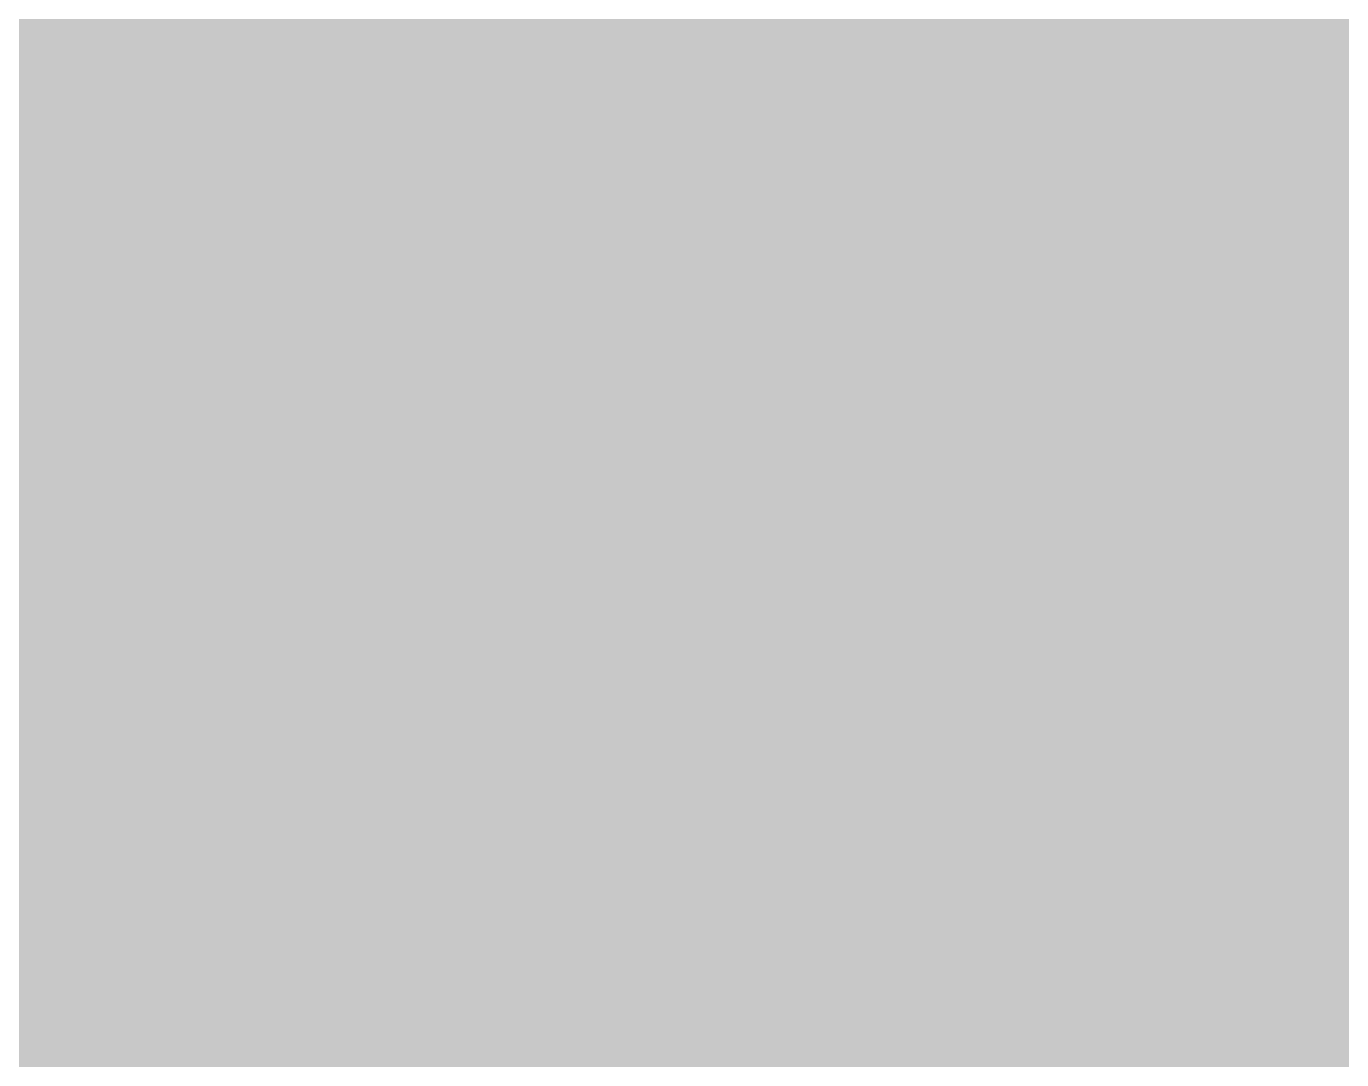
# Model space of a CAD drawing. Header units: inches. Extents: x 27328 to 120839, y -4075 to 4147.
# Drawn here: x 32972.43 to 32981.36, y 1535.1 to 1542.12 of the extents above; entities that cross this region are included whole.
import ezdxf

# ---------------------------------------------------------------- set-up
doc = ezdxf.new("R2010")
doc.units = ezdxf.units.IN
doc.header["$MEASUREMENT"] = 0
doc.layers.add('M-HVAC-DUCT', color=70, linetype='Continuous', lineweight=9)

msp = doc.modelspace()

# ---------------------------------------------------------------- hatches: boundary and pattern name
at = {"layer": 'M-HVAC-DUCT'}
h = msp.add_hatch(color=256, dxfattribs=at)
h.paths.add_polyline_path([(32891.467, 1474.6391), (33050.2049, 1561.024), (33048.8012, 1584.3463), (32891.467, 1498.7254), (32891.467, 1474.678)], flags=0)
h.paths.add_polyline_path([(33088.5334, 1581.8823), (33247.2713, 1668.2671), (33245.8676, 1691.5895), (33088.5334, 1605.9685), (33088.5334, 1582.3592)], flags=0)
h.paths.add_polyline_path([(33285.5998, 1689.1254), (33444.3376, 1775.5102), (33442.9339, 1798.8326), (33285.5998, 1713.2117), (33285.5998, 1690.0403)], flags=0)
h.paths.add_polyline_path([(33482.6661, 1796.3685), (33641.404, 1882.7534), (33640.0003, 1906.0758), (33482.6661, 1820.4548), (33482.6661, 1797.7215)], flags=0)
h.paths.add_polyline_path([(33679.7325, 1903.6117), (33838.4704, 1989.9965), (33837.0667, 2013.3189), (33679.7325, 1927.6979), (33679.7325, 1905.4027)], flags=0)
h.paths.add_polyline_path([(33876.7989, 2010.8548), (33960.2449, 2056.266), (33960.0782, 2058.5895), (33959.5832, 2061), (33958.775, 2063.4244), (33957.4551, 2066.1569), (33956.3256, 2068.0217), (33954.759, 2070.0551), (33953.0257, 2071.8271), (33951.1783, 2073.284), (33949.2731, 2074.3814), (33876.7989, 2034.7984), (33876.7989, 2012.9434)], flags=0)

doc.saveas('drawing.dxf')
